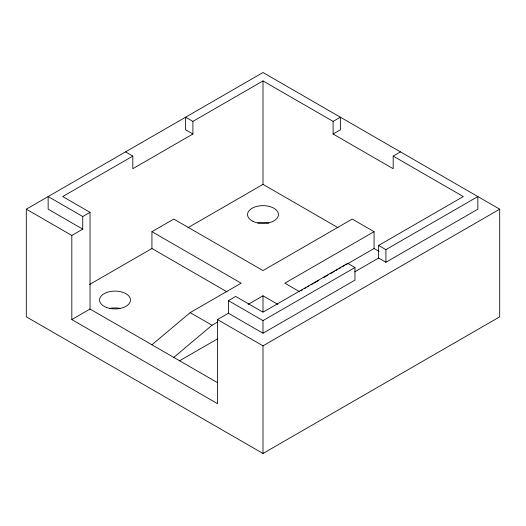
<?xml version="1.0" encoding="UTF-8"?>
<svg xmlns="http://www.w3.org/2000/svg" width="526" height="526" viewBox="0 0 526 526"><rect width="100%" height="100%" fill="white"/><g stroke="black" fill="none" stroke-linecap="round" stroke-linejoin="round"><path stroke-width="0.79" d="M151.935 344.786L190.169 312.615L241.151 283.185L151.935 231.677L151.935 248.496L226.989 291.825M173.784 357.397L212.017 325.232L217.685 321.965M26.3 209.177L263 72.522L499.7 209.177L499.7 316.823L263 453.478L26.3 316.823L26.3 209.177L71.819 235.457L82.746 229.152L82.746 216.534L48.149 196.56L48.149 209.177L82.746 229.152M333.103 121.401L333.103 134.018L340.381 129.81L340.381 117.199L333.103 121.401L263 80.932L192.897 121.401L192.897 134.018L132.815 168.708L132.815 156.09L62.712 196.56L90.025 212.333L90.025 309.045L217.185 382.461M82.746 216.534L90.025 212.333M151.935 231.677L173.784 219.059L263 270.568L352.216 219.059L374.065 231.677L374.065 248.496L345.746 264.848M89.624 284.467L151.935 248.496M187.946 227.705L263 184.37L338.054 227.705M71.819 235.457L71.819 319.558L90.025 309.045M333.103 134.018L393.185 168.708L393.185 156.09L400.47 151.889M228.402 313.246L228.402 300.635L235.687 296.427L263 312.194L347.666 263.316L354.951 267.517L354.951 280.134L263 333.221L228.402 313.246L217.481 319.552L217.481 403.652L71.819 319.558M248.127 304.383L263 295.796L277.873 304.383M374.065 231.677L284.849 283.185L299.721 291.766M354.702 271.87L378.621 258.056L378.621 245.445L463.288 196.56L393.185 156.09M179.445 360.856L217.685 338.783M301.135 290.602L302.549 289.78M304.672 288.557L306.093 287.742M307.506 286.92L308.926 286.105M311.05 284.875L312.464 284.06M313.877 283.244L318.835 280.378M323.792 277.518L328.04 275.065M330.164 273.842L334.418 271.39M335.831 270.568L337.955 269.345M339.369 268.523L340.789 267.708M342.202 266.892L344.326 265.663M228.402 300.635L263 320.604L354.951 267.517M378.621 245.445L385.9 249.646L477.851 196.56L477.851 209.177L385.9 262.264L378.621 258.056M217.481 319.552L263 345.832L499.7 209.177M192.897 121.401L185.619 117.199L185.619 129.81L192.897 134.018M374.065 248.496L379.022 251.356M125.53 151.889L132.815 156.09M190.169 312.615L212.017 325.232M385.9 249.646L385.9 262.264M263 80.932L263 184.37M263 295.796L263 311.819M263 320.604L263 333.221M263 345.832L263 453.478M257.773 222.985A15.451 8.922 0 0 1 268.852 223.123M109.618 308.466A15.451 8.922 0 0 1 119.935 308.368M253.019 221.374A15.451 8.922 0 0 0 278.201 216.147A15.451 8.922 0 0 0 257.773 206.166A15.451 8.922 0 0 0 253.019 221.374M106.462 307.434A15.451 8.922 0 0 0 130.428 300.563A15.451 8.922 0 0 0 108.139 292.015A15.451 8.922 0 0 0 106.462 307.434"/></g></svg>
